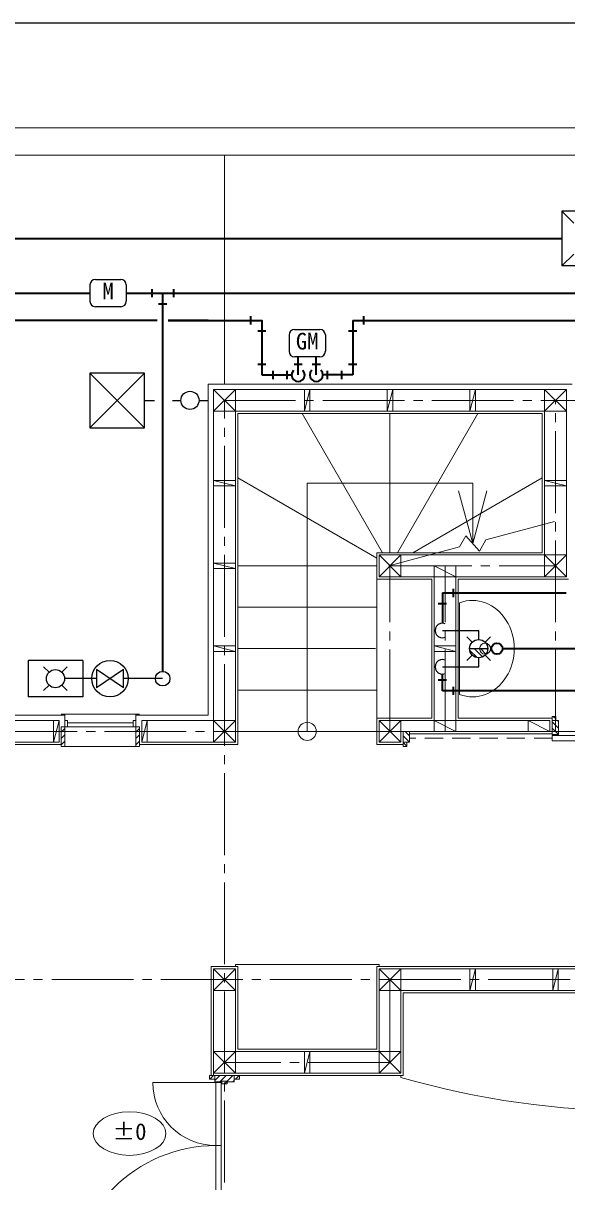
# Model space of a CAD drawing. Units: millimetres, scale not verified. Extents: x -10000 to 10000, y -6925 to 6925.
# Drawn here: x -992 to 1998, y 554 to 6925 of the extents above; entities that cross this region are included whole.
import ezdxf
from ezdxf.enums import TextEntityAlignment as Align

# ---------------------------------------------------------------- set-up
doc = ezdxf.new("R2010")
doc.units = ezdxf.units.MM
doc.header["$LTSCALE"] = 50
doc.linetypes.add('CHAIN2', pattern=[12, 9, -1, 1, -1])
doc.linetypes.add('DASHED2', pattern=[3, 2, -1])
for name, color, linetype, lineweight in [('1-0', 5, 'CHAIN2', 9), ('1-1', 5, 'Continuous', 9), ('1-2', 5, 'Continuous', 9), ('1-3', 5, 'Continuous', 9), ('1-5', 5, 'Continuous', 9), ('1-6', 5, 'Continuous', 9), ('1-8', 5, 'Continuous', 9), ('1-B', 5, 'Continuous', 9), ('7-1_給水', 4, 'Continuous', 35), ('7-2_給湯', 6, 'Continuous', 35), ('7-3_ガス', 2, 'Continuous', 35), ('7-4_排水', 3, 'Continuous', 35), ('7-B_記号', 7, 'Continuous', 25), ('F-1_図枠', 7, 'Continuous', 25)]:
    doc.layers.add(name, color=color, linetype=linetype, lineweight=lineweight)
doc.styles.add('ＭＳ ゴシック', font='')
doc.styles.get('ＭＳ ゴシック').set_extended_font_data('MS Gothic')

msp = doc.modelspace()

# ---------------------------------------------------------------- linework, layer by layer
at = {"layer": '1-0'}
for p, q in [((115.49, -4249.37), (115.49, 4850.63)), ((1935.49, 3030.63), (1935.49, 4850.63)), ((1328.49, 3030.63), (1328.49, 3940.63)), ((8305.49, 3030.63), (-4434.51, 3030.63)), ((-4434.51, 1665.63), (6485.49, 1665.63)), ((1025.49, 1210.63), (1025.49, 1665.63)), ((1025.49, 1210.63), (115.49, 1210.63))]:
    msp.add_line(p, q, dxfattribs=at)
for points in [[(8305.49, -3339.37), (8305.49, 4850.63), (115.49, 4850.63)], [(1025.49, 3030.63), (1025.49, 3940.63), (1935.49, 3940.63)]]:
    msp.add_lwpolyline(points, dxfattribs=at)
at = {"layer": '1-1'}
for p, q in [((25.49, 4940.63), (25.49, 3120.63)), ((25.49, 4940.63), (2027.99, 4940.63)), ((187.99, 4778.13), (187.99, 2958.13)), ((1255.99, 3868.13), (952.99, 3868.13)), ((1255.99, 3868.13), (1255.99, 3103.13)), ((-1339.51, 3120.63), (-762.01, 3120.63)), ((-372.01, 3120.63), (25.49, 3120.63)), ((952.99, 3103.13), (1255.99, 3103.13)), ((1400.99, 3103.13), (1917.99, 3103.13)), ((1132.99, 3018.13), (1917.99, 3018.13)), ((1587.99, 3018.13), (1917.99, 3018.13)), ((-782.01, 2958.13), (-1339.51, 2958.13)), ((187.99, 2958.13), (-352.01, 2958.13)), ((42.99, 1738.13), (42.99, 1138.13)), ((187.99, 1283.13), (952.99, 1283.13)), ((1097.99, 1138.13), (115.49, 1138.13))]:
    msp.add_line(p, q, dxfattribs=at)
for points in [[(187.99, 4778.13), (1862.99, 4778.13), (1862.99, 4013.13), (952.99, 4013.13), (952.99, 3868.13)], [(2007.99, 3868.13), (1400.99, 3868.13), (1400.99, 3103.13)], [(952.99, 3103.13), (952.99, 2958.13), (1097.99, 2958.13)], [(187.99, 1283.13), (187.99, 1738.13), (42.99, 1738.13)], [(952.99, 1283.13), (952.99, 1738.13), (4737.99, 1738.13)], [(1097.99, 1138.13), (1097.99, 1593.13), (3682.99, 1593.13)]]:
    msp.add_lwpolyline(points, dxfattribs=at)
at = {"layer": '1-2'}
for p, q in [((55.49, 4910.63), (55.49, 2970.63)), ((55.49, 4910.63), (1995.49, 4910.63)), ((175.49, 4910.63), (55.49, 4790.63)), ((175.49, 4790.63), (55.49, 4910.63)), ((175.49, 4910.63), (175.49, 2970.63)), ((585.49, 4910.63), (555.49, 4910.63)), ((555.49, 4910.63), (555.49, 4790.63)), ((585.49, 4910.63), (555.49, 4790.63)), ((585.49, 4790.63), (585.49, 4910.63)), ((1040.49, 4910.63), (1010.49, 4910.63)), ((1010.49, 4910.63), (1010.49, 4790.63)), ((1040.49, 4910.63), (1010.49, 4790.63)), ((1040.49, 4790.63), (1040.49, 4910.63)), ((1495.49, 4910.63), (1465.49, 4910.63)), ((1465.49, 4910.63), (1465.49, 4790.63)), ((1495.49, 4910.63), (1465.49, 4790.63)), ((1495.49, 4790.63), (1495.49, 4910.63)), ((1875.49, 4910.63), (1875.49, 3880.63)), ((1995.49, 4910.63), (1875.49, 4790.63)), ((1995.49, 4790.63), (1875.49, 4910.63)), ((1995.49, 4910.63), (1995.49, 3880.63)), ((55.49, 4790.63), (1995.49, 4790.63)), ((555.49, 4790.63), (585.49, 4790.63)), ((1010.49, 4790.63), (1040.49, 4790.63)), ((1465.49, 4790.63), (1495.49, 4790.63)), ((55.49, 4410.63), (55.49, 4380.63)), ((175.49, 4410.63), (55.49, 4410.63)), ((55.49, 4410.63), (175.49, 4380.63)), ((175.49, 4380.63), (175.49, 4410.63)), ((1875.49, 4410.63), (1875.49, 4380.63)), ((1995.49, 4410.63), (1875.49, 4410.63)), ((1875.49, 4410.63), (1995.49, 4380.63)), ((1995.49, 4380.63), (1995.49, 4410.63)), ((55.49, 4380.63), (175.49, 4380.63)), ((1875.49, 4380.63), (1995.49, 4380.63)), ((55.49, 3955.63), (55.49, 3925.63)), ((175.49, 3955.63), (55.49, 3955.63)), ((55.49, 3955.63), (175.49, 3925.63)), ((175.49, 3925.63), (175.49, 3955.63)), ((1085.49, 4000.63), (965.49, 4000.63)), ((1995.49, 4000.63), (965.49, 4000.63)), ((965.49, 4000.63), (965.49, 3880.63)), ((1085.49, 4000.63), (965.49, 3880.63)), ((1085.49, 3880.63), (965.49, 4000.63)), ((1085.49, 3880.63), (1085.49, 4000.63)), ((1995.49, 4000.63), (1875.49, 3880.63)), ((1995.49, 3880.63), (1875.49, 4000.63)), ((55.49, 3925.63), (175.49, 3925.63)), ((1268.49, 3940.63), (1268.49, 3880.63)), ((1268.49, 3940.63), (1268.49, 3030.63)), ((1388.49, 3940.63), (1268.49, 3940.63)), ((1268.49, 3940.63), (1388.49, 3880.63)), ((1388.49, 3940.63), (1388.49, 3030.63)), ((965.49, 3880.63), (1085.49, 3880.63)), ((1995.49, 3880.63), (965.49, 3880.63)), ((1268.49, 3880.63), (1085.49, 3880.63)), ((55.49, 3500.63), (55.49, 3470.63)), ((175.49, 3500.63), (55.49, 3500.63)), ((55.49, 3500.63), (175.49, 3470.63)), ((55.49, 3470.63), (175.49, 3470.63)), ((175.49, 3470.63), (175.49, 3500.63)), ((1268.49, 3500.63), (1268.49, 3470.63)), ((1388.49, 3500.63), (1268.49, 3500.63)), ((1268.49, 3500.63), (1388.49, 3470.63)), ((1268.49, 3470.63), (1388.49, 3470.63)), ((1388.49, 3470.63), (1388.49, 3500.63)), ((-1309.51, 3090.63), (-794.51, 3090.63)), ((-794.51, 3090.63), (-824.51, 3090.63)), ((-824.51, 3090.63), (-824.51, 2970.63)), ((-794.51, 3090.63), (-824.51, 2970.63)), ((-794.51, 2970.63), (-794.51, 3090.63)), ((-309.51, 3090.63), (-339.51, 3090.63)), ((175.49, 3090.63), (-339.51, 3090.63)), ((-339.51, 3090.63), (-339.51, 2970.63)), ((-309.51, 3090.63), (-339.51, 2970.63)), ((-309.51, 2970.63), (-309.51, 3090.63)), ((175.49, 3090.63), (55.49, 2970.63)), ((175.49, 2970.63), (55.49, 3090.63)), ((1085.49, 3090.63), (965.49, 3090.63)), ((965.49, 3090.63), (1905.49, 3090.63)), ((965.49, 3090.63), (965.49, 2970.63)), ((1085.49, 3090.63), (965.49, 2970.63)), ((1085.49, 2970.63), (965.49, 3090.63)), ((1085.49, 3090.63), (1268.49, 3090.63)), ((1268.49, 3090.63), (1388.49, 3030.63)), ((1785.49, 3090.63), (1785.49, 3030.63)), ((1785.49, 3090.63), (1905.49, 3030.63)), ((1905.49, 3030.63), (1905.49, 3090.63)), ((1085.49, 3030.63), (1268.49, 3030.63)), ((1085.49, 3030.63), (1917.99, 3030.63)), ((1388.49, 3030.63), (1905.49, 3030.63)), ((1587.99, 3030.63), (1917.99, 3030.63)), ((-1309.51, 2970.63), (-794.51, 2970.63)), ((-824.51, 2970.63), (-794.51, 2970.63)), ((-339.51, 2970.63), (-309.51, 2970.63)), ((175.49, 2970.63), (-339.51, 2970.63)), ((55.49, 1725.63), (55.49, 1605.63)), ((55.49, 1725.63), (55.49, 1138.13)), ((175.49, 1725.63), (55.49, 1725.63)), ((175.49, 1725.63), (55.49, 1605.63)), ((175.49, 1605.63), (55.49, 1725.63)), ((175.49, 1605.63), (175.49, 1725.63)), ((175.49, 1150.63), (175.49, 1725.63)), ((965.49, 1150.63), (965.49, 1725.63)), ((965.49, 1725.63), (4737.99, 1725.63)), ((1085.49, 1725.63), (965.49, 1605.63)), ((1085.49, 1605.63), (965.49, 1725.63)), ((1085.49, 1150.63), (1085.49, 1725.63)), ((1495.49, 1725.63), (1465.49, 1725.63)), ((1465.49, 1725.63), (1465.49, 1605.63)), ((1495.49, 1725.63), (1465.49, 1605.63)), ((1495.49, 1605.63), (1495.49, 1725.63)), ((1950.49, 1725.63), (1920.49, 1725.63)), ((1920.49, 1725.63), (1920.49, 1605.63)), ((1950.49, 1725.63), (1920.49, 1605.63)), ((1950.49, 1605.63), (1950.49, 1725.63)), ((55.49, 1605.63), (175.49, 1605.63)), ((965.49, 1605.63), (4725.49, 1605.63)), ((1085.49, 1605.63), (2330.49, 1605.63)), ((1465.49, 1605.63), (1495.49, 1605.63)), ((1920.49, 1605.63), (1950.49, 1605.63)), ((55.49, 1270.63), (1085.49, 1270.63)), ((175.49, 1270.63), (55.49, 1150.63)), ((175.49, 1150.63), (55.49, 1270.63)), ((585.49, 1270.63), (555.49, 1270.63)), ((555.49, 1270.63), (555.49, 1150.63)), ((585.49, 1270.63), (555.49, 1150.63)), ((585.49, 1150.63), (585.49, 1270.63)), ((1085.49, 1270.63), (965.49, 1150.63)), ((1085.49, 1150.63), (965.49, 1270.63)), ((1085.49, 1150.63), (55.49, 1150.63)), ((555.49, 1150.63), (585.49, 1150.63))]:
    msp.add_line(p, q, dxfattribs=at)
for points in [[(55.49, 4790.63), (175.49, 4790.63), (175.49, 4910.63), (55.49, 4910.63)], [(1875.49, 4790.63), (1995.49, 4790.63), (1995.49, 4910.63), (1875.49, 4910.63)], [(1875.49, 3880.63), (1995.49, 3880.63), (1995.49, 4000.63), (1875.49, 4000.63)], [(55.49, 2970.63), (175.49, 2970.63), (175.49, 3090.63), (55.49, 3090.63)], [(965.49, 1605.63), (1085.49, 1605.63), (1085.49, 1725.63), (965.49, 1725.63)], [(55.49, 1150.63), (175.49, 1150.63), (175.49, 1270.63), (55.49, 1270.63)], [(965.49, 1150.63), (1085.49, 1150.63), (1085.49, 1270.63), (965.49, 1270.63)]]:
    msp.add_lwpolyline(points, close=True, dxfattribs=at)
for points in [[(1268.49, 3880.63), (1388.49, 3880.63), (1388.49, 3940.63)], [(965.49, 2970.63), (1085.49, 2970.63), (1085.49, 3090.63)], [(1388.49, 3030.63), (1388.49, 3090.63), (1268.49, 3090.63), (1268.49, 3030.63)]]:
    msp.add_lwpolyline(points, dxfattribs=at)
at = {"layer": '1-3'}
for p, q in [((-782.01, 3125.63), (-747.01, 3125.63)), ((-352.01, 3125.63), (-782.01, 3125.63)), ((-762.01, 3055.63), (-762.01, 3125.63)), ((-762.01, 3125.63), (-762.01, 2948.13)), ((-387.01, 3125.63), (-747.01, 3125.63)), ((-372.01, 3055.63), (-372.01, 3125.63)), ((-372.01, 3125.63), (-372.01, 2948.13)), ((-387.01, 3078.63), (-747.01, 3078.63)), ((1917.99, 3113.13), (1937.99, 3113.13)), ((1917.99, 3113.13), (1917.99, 3013.13)), ((1952.99, 3090.63), (1917.99, 3090.63)), ((1917.99, 3083.48), (1952.99, 3048.48)), ((1923.7, 3113.13), (1937.99, 3098.84)), ((1937.99, 3090.63), (1937.99, 3113.13)), ((1946.2, 3090.63), (1952.99, 3083.84)), ((1952.99, 3090.63), (1952.99, 3013.13)), ((-782.01, 3055.63), (-747.01, 3055.63)), ((-782.01, 3055.63), (-782.01, 2948.13)), ((-352.01, 3055.63), (-782.01, 3055.63)), ((-782.01, 3027.23), (-762.01, 3047.23)), ((-782.01, 2991.88), (-762.01, 3011.88)), ((-387.01, 3055.63), (-747.01, 3055.63)), ((-372.01, 3027.23), (-352.01, 3047.23)), ((-372.01, 2991.88), (-352.01, 3011.88)), ((-352.01, 3055.63), (-352.01, 2948.13)), ((1097.99, 3030.63), (1097.99, 2948.13)), ((1097.99, 3005.63), (1132.99, 2970.63)), ((1108.34, 3030.63), (1132.99, 3005.98)), ((1917.99, 3048.13), (1952.99, 3013.13)), ((1917.99, 3013.13), (1952.99, 3013.13)), ((1917.99, 2978.13), (1917.99, 3008.13)), ((1917.99, 3008.13), (2737.99, 3008.13)), ((-782.01, 2956.52), (-762.01, 2976.52)), ((-782.01, 2948.13), (-762.01, 2948.13)), ((-352.01, 2948.13), (-782.01, 2948.13)), ((-372.01, 2948.13), (-762.01, 2948.13)), ((-372.01, 2956.52), (-352.01, 2976.52)), ((1132.99, 2970.63), (1097.99, 2970.63)), ((1097.99, 2970.27), (1117.99, 2950.27)), ((1097.99, 2948.13), (1117.99, 2948.13)), ((1117.99, 2970.63), (1117.99, 2948.13)), ((2737.99, 2978.13), (1917.99, 2978.13)), ((67.99, 1100.13), (-279.01, 1100.13)), ((-279.01, 1100.13), (97.99, 1100.13)), ((32.99, 1138.13), (32.99, 1118.13)), ((32.99, 1138.13), (197.99, 1138.13)), ((62.99, 1118.13), (32.99, 1118.13)), ((34.42, 1118.13), (54.42, 1138.13)), ((62.99, 1103.13), (62.99, 1138.13)), ((62.99, 1111.34), (89.77, 1138.13)), ((62.99, 1103.13), (100.99, 1103.13)), ((67.99, 1100.13), (67.99, -43.87)), ((90.13, 1103.13), (125.13, 1138.13)), ((97.99, 1100.13), (97.99, -43.87)), ((100.99, 1108.13), (100.99, 1093.13)), ((100.99, 1108.13), (129.99, 1108.13)), ((100.99, 1093.13), (129.99, 1093.13)), ((115.49, 1093.13), (160.49, 1138.13)), ((129.99, 1108.13), (129.99, 1093.13)), ((129.99, 1103.13), (167.99, 1103.13)), ((160.84, 1103.13), (167.99, 1110.27)), ((167.99, 1103.13), (167.99, 1138.13)), ((167.99, 1118.13), (197.99, 1118.13)), ((175.84, 1118.13), (195.84, 1138.13)), ((197.99, 1138.13), (197.99, 1118.13)), ((97.99, 753.13), (67.99, 753.13))]:
    msp.add_line(p, q, dxfattribs=at)
at = {"layer": '1-3', "linetype": 'DASHED2'}
msp.add_line((1917.99, 2993.13), (1132.99, 2993.13), dxfattribs=at)
at = {"layer": '1-3'}
for points in [[(-747.01, 3055.63), (-747.01, 3090.63), (-762.01, 3090.63)], [(-387.01, 3055.63), (-387.01, 3090.63), (-372.01, 3090.63)], [(1097.99, 3030.63), (1132.99, 3030.63), (1132.99, 2970.63)]]:
    msp.add_lwpolyline(points, dxfattribs=at)
for centre, radius, start, end in [((67.99, 1100.13), 347, 180, 270), ((67.99, -43.87), 797, 90, 180)]:
    msp.add_arc(centre, radius, start, end, dxfattribs=at)
at = {"layer": '1-5', "color": 7, "lineweight": 25}
for p, q in [((-324.51, 4700.63), (-624.51, 5000.63)), ((-324.51, 5000.63), (-624.51, 4700.63)), ((-324.51, 4850.63), (-269.89, 4850.63)), ((-169.89, 4850.63), (-124.51, 4850.63)), ((-24.51, 4850.63), (25.49, 4850.63))]:
    msp.add_line(p, q, dxfattribs=at)
at = {"layer": '1-5'}
for p, q in [((983.63, 4013.13), (541.95, 4778.13)), ((1025.49, 4013.13), (1025.49, 4778.13)), ((1067.34, 4013.13), (1509.02, 4778.13)), ((952.99, 3982.48), (187.99, 4424.16)), ((1151.06, 4013.13), (1862.99, 4424.16)), ((187.99, 3940.63), (952.99, 3940.63)), ((952.99, 3868.13), (952.99, 3103.13)), ((187.99, 3713.13), (952.99, 3713.13)), ((187.99, 3485.63), (945.49, 3485.63)), ((187.99, 3258.13), (952.99, 3258.13)), ((187.99, 3030.63), (952.99, 3030.63)), ((175.49, 1738.13), (175.49, 1748.13)), ((1085.49, 1138.13), (1085.49, 1128.13))]:
    msp.add_line(p, q, dxfattribs=at)
at = {"layer": '1-5', "color": 7, "lineweight": 25}
msp.add_lwpolyline([(-624.51, 5000.63), (-624.51, 4700.63), (-324.51, 4700.63), (-324.51, 5000.63)], close=True, dxfattribs=at)
at = {"layer": '1-5'}
msp.add_lwpolyline([(965.49, 1738.13), (965.49, 1748.13), (175.49, 1748.13)], dxfattribs=at)
at = {"layer": '1-5', "color": 7, "lineweight": 25}
msp.add_circle((-74.51, 4850.63), 50, dxfattribs=at)
at = {"layer": '1-5'}
msp.add_arc((2390.49, 5638.4), 4695.27, 253.86275, 286.13725, dxfattribs=at)
at = {"layer": '1-6'}
msp.add_line((1408.49, 3233.2), (1408.49, 3738.06), dxfattribs=at)
msp.add_circle((1548.49, 3485.63), 30, dxfattribs=at)
msp.add_ellipse((1478.49, 3485.63), major_axis=(0, 265), ratio=0.8679, start_param=2.83234, end_param=6.5924393, dxfattribs=at)
at = {"layer": '1-8'}
for p, q in [((-6434.51, 6350.63), (9305.48, 6348.14)), ((9161.31, 6198.16), (-6434.51, 6200.63)), ((115.49, 4940.63), (115.49, 6199.59))]:
    msp.add_line(p, q, dxfattribs=at)
at = {"layer": '1-B'}
for p, q in [((570.49, 3030.63), (570.49, 4395.63)), ((1480.49, 4064.06), (1402.84, 4353.84)), ((1480.49, 4064.06), (1558.13, 4353.84)), ((1929.81, 4184.46), (1552.93, 4083.47)), ((1443.4, 4105.89), (1408.04, 4044.65)), ((1443.4, 4105.89), (1517.57, 4022.24)), ((1552.93, 4083.47), (1517.57, 4022.24)), ((1408.04, 4044.65), (1019.81, 3940.63))]:
    msp.add_line(p, q, dxfattribs=at)
msp.add_lwpolyline([(1480.49, 4064.06), (1480.49, 4395.63), (570.49, 4395.63)], dxfattribs=at)
msp.add_circle((570.49, 3030.63), 50, dxfattribs=at)
msp.add_ellipse((-406.71, 819.36), major_axis=(200, 0), ratio=0.6, dxfattribs=at)
at = {"layer": '7-1_給水'}
for p, q in [((-4530.75, 5440.63), (-624.51, 5440.63)), ((-424.51, 5440.63), (5854.14, 5440.63)), ((-284.51, 5463.13), (-284.51, 5418.13)), ((-224.51, 5440.63), (-224.51, 3360.63)), ((-164.51, 5463.13), (-164.51, 5418.13)), ((-202.01, 5380.63), (-247.01, 5380.63)), ((1313.49, 3791.69), (1313.49, 3625.63)), ((1313.49, 3791.69), (1994.56, 3791.69)), ((1373.49, 3814.19), (1373.49, 3769.19)), ((1335.99, 3731.69), (1290.99, 3731.69))]:
    msp.add_line(p, q, dxfattribs=at)
at = {"layer": '7-2_給湯'}
for p, q in [((1290.99, 3313.71), (1335.99, 3313.71)), ((1313.49, 3253.71), (1313.49, 3345.63)), ((2074.6, 3253.71), (1313.49, 3253.71)), ((1373.49, 3276.21), (1373.49, 3231.21))]:
    msp.add_line(p, q, dxfattribs=at)
at = {"layer": '7-3_ガス'}
for p, q in [((-254.51, 5290.63), (-2907.01, 5290.63)), ((25.49, 5290.63), (-194.51, 5290.63)), ((260.48, 5268.13), (260.48, 5313.13)), ((820.49, 5290.63), (820.49, 4990.63)), ((820.49, 5290.63), (2448.08, 5290.63)), ((880.49, 5313.13), (880.49, 5268.13)), ((342.98, 5230.63), (297.98, 5230.63)), ((842.99, 5230.63), (797.99, 5230.63)), ((320.48, 5165.61), (320.48, 4990.63)), ((297.98, 5050.63), (342.98, 5050.63)), ((497.98, 5050.63), (542.98, 5050.63)), ((520.48, 4990.63), (520.48, 5090.63)), ((597.99, 5050.63), (642.99, 5050.63)), ((620.49, 4990.63), (620.49, 5090.63)), ((797.99, 5050.63), (842.99, 5050.63)), ((320.48, 4990.63), (484.48, 4990.63)), ((380.48, 5013.13), (380.48, 4968.13)), ((460.48, 4968.13), (460.48, 5013.13)), ((820.49, 4990.63), (656.49, 4990.63)), ((680.49, 5013.13), (680.49, 4968.13)), ((760.49, 4968.13), (760.49, 5013.13))]:
    msp.add_line(p, q, dxfattribs=at)
msp.add_lwpolyline([(-194.51, 5290.63), (320.48, 5290.63), (320.48, 5168.12)], dxfattribs=at)
for centre in [(520.48, 4990.63), (620.49, 4990.63)]:
    msp.add_arc(centre, 36, 135, 45, dxfattribs=at)
at = {"layer": '7-4_排水', "color": 7, "lineweight": 25}
for p, q in [((2270.6, 5890.63), (1970.6, 5890.63)), ((1970.6, 5890.63), (1970.6, 5590.63)), ((2035.7, 5825.53), (1970.6, 5890.63)), ((2035.7, 5655.73), (1970.6, 5590.63)), ((2270.6, 5590.63), (1970.6, 5590.63))]:
    msp.add_line(p, q, dxfattribs=at)
at = {"layer": '7-4_排水'}
msp.add_line((-5309.51, 5740.63), (1970.6, 5740.63), dxfattribs=at)
msp.add_lwpolyline([(1643.94, 3485.63), (2072.6, 3485.63), (2120.6, 3533.63)], dxfattribs=at)
msp.add_circle((1613.94, 3485.63), 30, dxfattribs=at)
at = {"layer": '7-B_記号'}
for p, q in [((-624.51, 5485.63), (-624.51, 5395.63)), ((-594.51, 5515.63), (-454.51, 5515.63)), ((-424.51, 5485.63), (-424.51, 5395.63)), ((-454.51, 5365.63), (-594.51, 5365.63)), ((500.48, 5240.63), (640.49, 5240.63)), ((470.48, 5210.63), (470.48, 5120.63)), ((670.49, 5210.63), (670.49, 5120.63)), ((640.49, 5090.63), (500.48, 5090.63)), ((1313.49, 3585.63), (1513.48, 3585.63)), ((1513.48, 3535.63), (1513.48, 3585.63)), ((1478.13, 3520.98), (1448.49, 3550.63)), ((1548.84, 3520.98), (1578.49, 3550.63)), ((1448.49, 3420.63), (1478.13, 3450.27)), ((1463.49, 3485.63), (1563.49, 3485.63)), ((1504.18, 3436.5), (1464.36, 3476.32)), ((1534.41, 3440.21), (1488.99, 3485.63)), ((1553.25, 3455.31), (1522.94, 3485.63)), ((1548.84, 3450.27), (1578.49, 3420.63)), ((1563.1, 3479.41), (1556.88, 3485.63)), ((-964.01, 3420.62), (-964.01, 3220.63)), ((-664.01, 3420.62), (-964.01, 3420.62)), ((-849.37, 3355.98), (-879.01, 3385.63)), ((-778.65, 3355.98), (-749.01, 3385.63)), ((-664.01, 3420.62), (-664.01, 3220.63)), ((1313.49, 3385.63), (1513.48, 3385.63)), ((1513.48, 3385.63), (1513.48, 3435.63)), ((-589.01, 3320.63), (-764.01, 3320.63)), ((-589.01, 3370.63), (-589.01, 3270.62)), ((-439.01, 3370.63), (-589.01, 3270.62)), ((-439.01, 3270.62), (-589.01, 3370.63)), ((-439.01, 3270.62), (-439.01, 3370.63)), ((-224.51, 3320.63), (-439.01, 3320.63)), ((-879.01, 3255.63), (-849.37, 3285.27)), ((-778.65, 3285.27), (-749.01, 3255.63)), ((-664.01, 3220.63), (-964.01, 3220.63))]:
    msp.add_line(p, q, dxfattribs=at)
for centre, radius in [((1513.48, 3485.63), 50), ((-514.01, 3320.63), 100), ((-814.01, 3320.63), 50), ((-224.51, 3320.63), 40)]:
    msp.add_circle(centre, radius, dxfattribs=at)
for centre, radius, start, end in [((-594.51, 5485.63), 30, 90, 180), ((-454.51, 5485.63), 30, 0, 90), ((-594.51, 5395.63), 30, 180, 270), ((-454.51, 5395.63), 30, 270, 0), ((500.48, 5210.63), 30, 90, 180), ((640.49, 5210.63), 30, 0, 90), ((500.48, 5120.63), 30, 180, 270), ((640.49, 5120.63), 30, 270, 0), ((1313.49, 3585.63), 40, 67.97575, 292.02425), ((1313.49, 3385.63), 40, 67.9753, 292.0247)]:
    msp.add_arc(centre, radius, start, end, dxfattribs=at)
at = {"layer": 'F-1_図枠'}
msp.add_lwpolyline([(10000, -6925), (10000, 6925), (-10000, 6925)], dxfattribs=at)

# ---------------------------------------------------------------- texts
at = {"layer": '1-B', "style": 'ＭＳ ゴシック'}
msp.add_text('±0', height=91.64, dxfattribs=at).set_placement((-500.46, 756.86), align=Align.BOTTOM_LEFT)
at = {"layer": '7-B_記号', "style": 'ＭＳ ゴシック'}
for s, p in [('M', (-555.76, 5378.13)), ('GM', (507.99, 5103.13))]:
    msp.add_text(s, height=91.64, dxfattribs=at).set_placement(p, align=Align.BOTTOM_LEFT)

doc.saveas('drawing.dxf')
